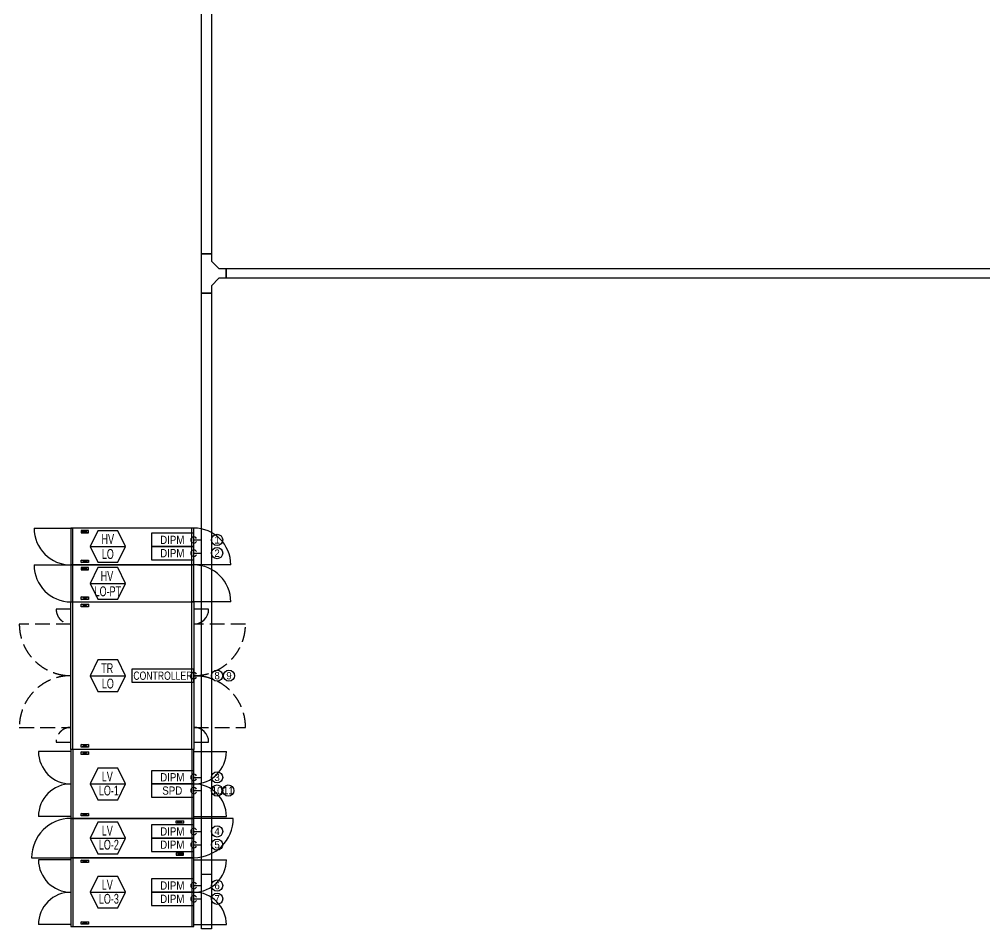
# Model space of a CAD drawing. Header units: millimetres. Extents: x 89450 to 753248, y -530175 to 1209785.
# Drawn here: x 270190 to 289820, y -161333 to -142852 of the extents above; entities that cross this region are included whole.
import ezdxf
from ezdxf.enums import TextEntityAlignment as Align

# ---------------------------------------------------------------- set-up
doc = ezdxf.new("R2010")
doc.units = ezdxf.units.MM
doc.header["$LTSCALE"] = 150
doc.linetypes.add('LH2', pattern=[2.85, 2, -0.85])
for name, color, linetype in [('------00 Switch Gear', 3, 'Continuous'), ('------00 Switch Gear_Number', 1, 'Continuous'), ('-----29 Indicator', 1, 'Continuous'), ('-----99 EPMS CABLE DUCT', 4, 'Continuous'), ('-----99 EPMS CONDUIT', 4, 'Continuous'), ('-----99 EPMS DEVICE', 3, 'Continuous')]:
    doc.layers.add(name, color=color, linetype=linetype)
doc.styles.add('ELEC', font='')
doc.styles.get('ELEC').set_extended_font_data('Dotum')

# ---------------------------------------------------------------- blocks, each defined once
blk = doc.blocks.new('zw$32E')
for p, q in [((100, 0), (0, 0)), ((0, 0), (0, -400)), ((100, -75), (100, 0)), ((175, -150), (100, -75)), ((250, -150), (175, -150)), ((250, -250), (250, -150)), ((100, -325), (175, -250)), ((175, -250), (250, -250)), ((100, -400), (100, -325)), ((0, -400), (100, -400))]:
    blk.add_line(p, q)
blk = doc.blocks.new('1400X2500')
at = {"layer": '------00 Switch Gear', "color": 161}
for p, q in [((-2458, 0, 0), (-2458, 1400, 0)), ((-40, 0), (-40, 1400)), ((-2500, 1360, 0), (-3160, 1360, 0)), ((-360, 1350, 0), (-210, 1300, 0)), ((-360, 1300, 0), (-210, 1350, 0)), ((0, 1360, 0), (660, 1360, 0)), ((-2500, 40, 0), (-3160, 40, 0)), ((-360, 100, 0), (-210, 50, 0)), ((-360, 50, 0), (-210, 100, 0)), ((0, 40, 0), (660, 40, 0))]:
    blk.add_line(p, q, dxfattribs=at)
for points in [[(0, 0), (0, 1400), (-2500, 1400), (-2500, 0)], [(-210, 1350), (-210, 1300), (-360, 1300), (-360, 1350)], [(-210, 100), (-210, 50), (-360, 50), (-360, 100)]]:
    blk.add_lwpolyline(points, close=True, dxfattribs=at)
for centre, start, end in [((-2500, 1360, 0), 180, 270), ((0, 1360, 0), 270, 0), ((-2500, 40, 0), 90, 180), ((0, 40, 0), 0, 90)]:
    blk.add_arc(centre, 660, start, end, dxfattribs=at)
blk = doc.blocks.new('800X2500')
at = {"layer": '------00 Switch Gear', "color": 161}
for p, q in [((-2460, 800), (-2460, 0)), ((800, 800), (-42, 800)), ((-40, 800), (-40, 0)), ((-210, 750), (-360, 700)), ((-360, 750), (-210, 700)), ((-3300, 0), (-2458, 0)), ((-210, 50), (-360, 100)), ((-360, 50), (-210, 100))]:
    blk.add_line(p, q, dxfattribs=at)
for points in [[(-2500, 800), (-2500, 0), (0, 0), (0, 800)], [(-360, 750), (-210, 750), (-210, 700), (-360, 700)], [(-360, 50), (-210, 50), (-210, 100), (-360, 100)]]:
    blk.add_lwpolyline(points, close=True, dxfattribs=at)
for centre, start, end in [((-2500, 0), 90, 180), ((0, 800), 270, 0)]:
    blk.add_arc(centre, 800, start, end, dxfattribs=at)
blk = doc.blocks.new('750X2500')
at = {"layer": '------00 Switch Gear', "color": 161}
for p, q in [((-3250, 750), (-2458, 750)), ((-2460, 750), (-2460, 0)), ((-210, 700), (-360, 650)), ((-360, 700), (-210, 650)), ((-40, 750), (-40, 0)), ((-210, 50), (-360, 100)), ((-360, 50), (-210, 100)), ((750, 0), (-42, 0))]:
    blk.add_line(p, q, dxfattribs=at)
for points in [[(-2500, 750), (-2500, 0), (0, 0), (0, 750)], [(-360, 700), (-210, 700), (-210, 650), (-360, 650)], [(-360, 50), (-210, 50), (-210, 100), (-360, 100)]]:
    blk.add_lwpolyline(points, close=True, dxfattribs=at)
for centre, start, end in [((-2500, 750), 180, 270), ((0, 0), 0, 90)]:
    blk.add_arc(centre, 750, start, end, dxfattribs=at)

msp = doc.modelspace()

# ---------------------------------------------------------------- linework, layer by layer
at = {"layer": '------00 Switch Gear', "color": 161, "linetype": 'LH2'}
for p, q in [((271240, -154841, 0), (270940, -154841, 0)), ((271240, -155141, 0), (270190, -155141, 0)), ((274790, -155141, 0), (273740, -155141, 0)), ((270190, -157241, 0), (271240, -157241, 0)), ((273740, -157241, 0), (274790, -157241, 0)), ((270940, -157541, 0), (271240, -157541, 0))]:
    msp.add_line(p, q, dxfattribs=at)
at = {"layer": '------00 Switch Gear', "color": 161}
for p, q in [((271280, -157691, 0), (271280, -154691, 0)), ((271600, -154791, 0), (271450, -154741, 0)), ((271600, -154741, 0), (271450, -154791, 0)), ((273700, -157691, 0), (273700, -154691, 0)), ((274040, -154841, 0), (273740, -154841, 0)), ((271600, -157641, 0), (271450, -157591, 0)), ((271600, -157591, 0), (271450, -157641, 0)), ((273740, -157541, 0), (274040, -157541, 0))]:
    msp.add_line(p, q, dxfattribs=at)
at = {"layer": '------00 Switch Gear', "color": 161, "elevation": 0}
for points in [[(271240, -157691), (271240, -154691), (273740, -154691), (273740, -157691)], [(271450, -154791), (271450, -154741), (271600, -154741), (271600, -154791)], [(271450, -157641), (271450, -157591), (271600, -157591), (271600, -157641)]]:
    msp.add_lwpolyline(points, close=True, dxfattribs=at)
at = {"layer": '------00 Switch Gear', "color": 161, "linetype": 'LH2'}
for centre, radius, start, end in [((271240, -154841, 0), 300, 180, 270), ((271240, -155141, 0), 1050, 180, 270), ((273740, -155141, 0), 1050, 270, 0), ((271240, -157241, 0), 1050, 90, 180), ((273740, -157241, 0), 1050, 0, 90), ((271240, -157541, 0), 300, 90, 180)]:
    msp.add_arc(centre, radius, start, end, dxfattribs=at)
at = {"layer": '------00 Switch Gear', "color": 161}
for centre, start, end in [((273740, -154841, 0), 270, 0), ((273740, -157541, 0), 0, 90)]:
    msp.add_arc(centre, 300, start, end, dxfattribs=at)
at = {"layer": '------00 Switch Gear_Number', "elevation": 0}
for points in [[(271630, -153566), (272350, -153566), (272191, -153246), (271790, -153246), (271630, -153566), (271790, -153886), (272191, -153886), (272350, -153566)], [(271630, -154316), (272350, -154316), (272191, -153996), (271790, -153996), (271630, -154316), (271790, -154636), (272191, -154636), (272350, -154316)], [(271630, -156191), (272350, -156191), (272191, -155871), (271790, -155871), (271630, -156191), (271790, -156511), (272191, -156511), (272350, -156191)], [(271630, -158391), (272350, -158391), (272191, -158071), (271790, -158071), (271630, -158391), (271790, -158711), (272191, -158711), (272350, -158391)], [(271630, -159491), (272350, -159491), (272191, -159171), (271790, -159171), (271630, -159491), (271790, -159811), (272191, -159811), (272350, -159491)], [(271630, -160591), (272350, -160591), (272191, -160271), (271790, -160271), (271630, -160591), (271790, -160911), (272191, -160911), (272350, -160591)]]:
    msp.add_lwpolyline(points, dxfattribs=at)
at = {"layer": '-----29 Indicator'}
for centre in [(274212, -153432), (274212, -153701), (274212, -156191), (274454, -156191), (274212, -158257), (274212, -158526), (274440, -158526), (274212, -159357), (274212, -159626), (274212, -160457), (274212, -160726)]:
    msp.add_circle(centre, 114, dxfattribs=at)
at = {"layer": '-----99 EPMS CABLE DUCT', "elevation": 0}
for points in [[(273898, -127611), (274098, -127611), (274098, -147616), (273898, -147616)], [(273898, -148416), (274098, -148416), (274098, -160233), (273898, -160233)], [(273898, -148416), (274098, -148416), (274098, -161333), (273898, -161333)]]:
    msp.add_lwpolyline(points, close=True, dxfattribs=at)
at = {"layer": '-----99 EPMS CABLE DUCT'}
msp.add_lwpolyline([(274398, -147916), (301135, -147916), (301135, -148116), (274398, -148116)], close=True, dxfattribs=at)
at = {"layer": '-----99 EPMS CONDUIT'}
for p, q in [((273740, -153432), (273898, -153432, 0)), ((273740, -153701), (273898, -153701, 0)), ((273740, -156191, 0), (273898, -156191)), ((273740, -158257), (273898, -158257, 0)), ((273740, -158526), (273898, -158526, 0)), ((273740, -159357), (273898, -159357, 0)), ((273740, -159626), (273898, -159626, 0)), ((273740, -160457), (273898, -160457, 0)), ((273740, -160726), (273898, -160726, 0))]:
    msp.add_line(p, q, dxfattribs=at)
for centre in [(273740, -153432), (273740, -153701), (273740, -156191, 0), (273740, -158257), (273740, -158526), (273740, -159357), (273740, -159626), (273740, -160457), (273740, -160726)]:
    msp.add_arc(centre, 63.8, 30, 330, dxfattribs=at)
at = {"layer": '-----99 EPMS DEVICE', "elevation": 0}
for points in [[(273740, -153297), (272880, -153297), (272880, -153566), (273740, -153566)], [(273740, -153566), (272880, -153566), (272880, -153836), (273740, -153836)], [(273740, -156057), (272480, -156057), (272480, -156326), (273740, -156326)], [(273740, -158122), (272880, -158122), (272880, -158391), (273740, -158391)], [(273740, -158391), (272880, -158391), (272880, -158661), (273740, -158661)], [(273740, -159222), (272880, -159222), (272880, -159491), (273740, -159491)], [(273740, -159491), (272880, -159491), (272880, -159761), (273740, -159761)], [(273740, -160322), (272880, -160322), (272880, -160591), (273740, -160591)], [(273740, -160591), (272880, -160591), (272880, -160861), (273740, -160861)]]:
    msp.add_lwpolyline(points, close=True, dxfattribs=at)

# ---------------------------------------------------------------- block references
at = {"layer": '------00 Switch Gear', "rotation": 180}
for name, p in [('750X2500', (271240, -153191)), ('750X2500', (271240, -153941)), ('1400X2500', (271240, -157691)), ('1400X2500', (271240, -159891))]:
    msp.add_blockref(name, p, dxfattribs=at)
at = {"layer": '------00 Switch Gear'}
msp.add_blockref('800X2500', (273740, -159891), dxfattribs=at)
at = {"layer": '-----99 EPMS CABLE DUCT', "xscale": -2, "yscale": 2, "zscale": 2, "rotation": 180}
msp.add_blockref('zw$32E', (273898, -148416), dxfattribs=at)

# ---------------------------------------------------------------- texts
at = {"layer": '------00 Switch Gear_Number', "color": 7, "style": 'ELEC', "width": 0.7}
for s, p in [('HV', (271990, -153415, 0)), ('LO', (271990, -153718, 0)), ('HV', (271973, -154165, 0)), ('LO-PT', (271990, -154476, 0)), ('TR', (271978, -156040, 0)), ('LO', (271990, -156351, 0)), ('LV', (271979, -158240, 0)), ('LO-1', (272011, -158525, 0)), ('LV', (271979, -159340)), ('LO-2', (272011, -159625)), ('LV', (271979, -160440, 0)), ('LO-3', (272011, -160725, 0))]:
    msp.add_text(s, height=200, dxfattribs=at).set_placement(p, align=Align.MIDDLE_CENTER)
at = {"layer": '-----29 Indicator', "style": 'ELEC'}
for s, p in [('1', (274212, -153432)), ('2', (274212, -153701)), ('8', (274212, -156191)), ('9', (274454, -156191)), ('3', (274212, -158257)), ('10', (274212, -158526)), ('11', (274440, -158526)), ('4', (274212, -159357)), ('5', (274212, -159626)), ('6', (274212, -160457)), ('7', (274212, -160726))]:
    msp.add_text(s, height=150, dxfattribs=at).set_placement(p, align=Align.MIDDLE_CENTER)
at = {"layer": '-----99 EPMS DEVICE', "style": 'ELEC', "width": 0.9}
for s, p in [('DIPM', (273301, -153431, 0)), ('DIPM', (273301, -153701, 0)), ('DIPM', (273301, -158256, 0)), ('SPD', (273301, -158526, 0)), ('DIPM', (273301, -159356, 0)), ('DIPM', (273301, -159626, 0)), ('DIPM', (273301, -160456, 0)), ('DIPM', (273301, -160726, 0))]:
    msp.add_text(s, height=168, dxfattribs=at).set_placement(p, align=Align.MIDDLE)
at = {"layer": '-----99 EPMS DEVICE', "style": 'ELEC', "width": 0.8}
msp.add_text('CONTROLLER', height=168, dxfattribs=at).set_placement((273110, -156191), align=Align.MIDDLE_CENTER)

doc.saveas('drawing.dxf')
